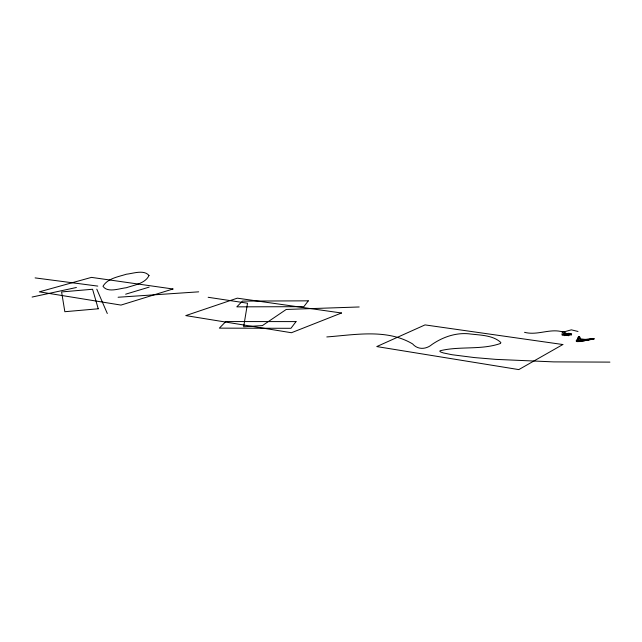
<?xml version="1.0" encoding="UTF-8"?>
<svg xmlns="http://www.w3.org/2000/svg" width="642" height="642" viewBox="0 0 642 642"><rect width="100%" height="100%" fill="white"/><g stroke="black" fill="none" stroke-linecap="round" stroke-linejoin="round"><path stroke-width="0.96" d="M564.454 335.654L566.453 334.538M566.95 334.257L568.94 333.15M125.647 294.197L149.153 287.118M32.1 297.053L76.398 287.496M563.339 334.594L562.544 334.755L563.556 334.763M562.593 332.042L562.512 331.962M565.217 334.538L565.129 334.458M326.81 336.938C354.954 334.843 386.957 328.576 412.605 343.919C417.91 350.034 426.24 349.441 432.066 344.425C442.771 337.09 455.587 332.596 468.684 333.792C479.357 335.228 492.695 334.843 500.872 342.523L500.511 343.446C481.307 350.275 459.68 345.886 439.995 350.789L439.858 351.415L440.99 352.129L443.397 352.94L452.032 354.729L474.542 357.586L495.905 359.376L553.773 361.887L609.9 362.112M561.75 334.827L566.701 334.402L564.069 331.906L562.127 332.034M567.255 334.354L571.653 333.968M118.096 297.246L198.691 291.837M564.743 334.53L566.701 334.402M359.175 306.972L286.236 309.452L262.434 325.582L243.655 326.778L247.539 303.217L208.16 297.286M524.538 332.315C537.442 335.774 550.106 328.142 562.609 331.914A3.427 0.907 0.5 0 0 563.973 331.906L571.34 329.836L577.993 331.465M35.101 277.898L97.793 286.099M561.951 333.752L566.172 334.33M567.231 334.474L571.476 335.044M564.928 333.062L566.501 334.249M566.902 334.546L568.491 335.742M96.781 289.157L107.302 313.513M579.959 337.941L580.32 338.824L584.027 339.297A8.129 2.183 0.9 0 0 585.977 339.353C605.839 336.376 578.394 343.085 579.445 337.844A69.071 18.811 -0.1 0 0 579.549 336.817L579.895 337.178A54.418 14.822 0.1 0 1 579.959 337.941M578.49 339.353L578.627 339.746A1.677 0.457 0.9 0 0 579.309 340.003L585.039 340.075L593.77 338.759L579.814 340.661L577.824 340.196L578.707 337.989A57.523 15.609 0 0 0 579.012 336.745L579.285 336.777A68.646 18.658 -0.1 0 1 579.028 337.925L578.49 339.353M149.008 275.466C145.269 283.628 134.042 285.04 126.33 287.736C119.364 288.427 107.671 293.137 102.993 286.292C107.535 278.379 118.329 276.814 126.386 274.214C133.311 273.5 143.776 269.415 149.008 275.466M576.219 340.958L576.989 341.616L580.312 341.528L594.323 338.832L583.634 340.838L577.904 341.095L576.981 340.565L578.474 336.673A65.059 17.655 -0.1 0 1 577.961 338.254L576.219 340.958M296.026 321.602L290.954 328.303L219.355 328.142L225.807 321.554L296.026 321.602M308.312 300.841L303.827 306.675L236.81 306.852L242.499 301.098L308.312 300.841M562.849 344.529L518.8 369.599L376.766 346.568L425.028 324.9L562.849 344.529M571.067 334.025L568.274 335.581L562.336 334.771L565.137 333.222L571.067 334.025M341.496 312.999L291.436 332.733L185.787 315.599L237.307 298.161L341.496 312.999M172.979 288.996L120.985 305.086L39.331 291.845L91.461 277.384L172.979 288.996M98.242 308.786L64.842 311.707L61.592 291.933L92.576 289.261L98.242 308.786M565.409 334.955A2.488 0.666 0.6 0 0 569.189 334.442A2.488 0.666 0.6 0 0 565.514 333.808A2.488 0.666 0.6 0 0 565.409 334.955"/></g></svg>
